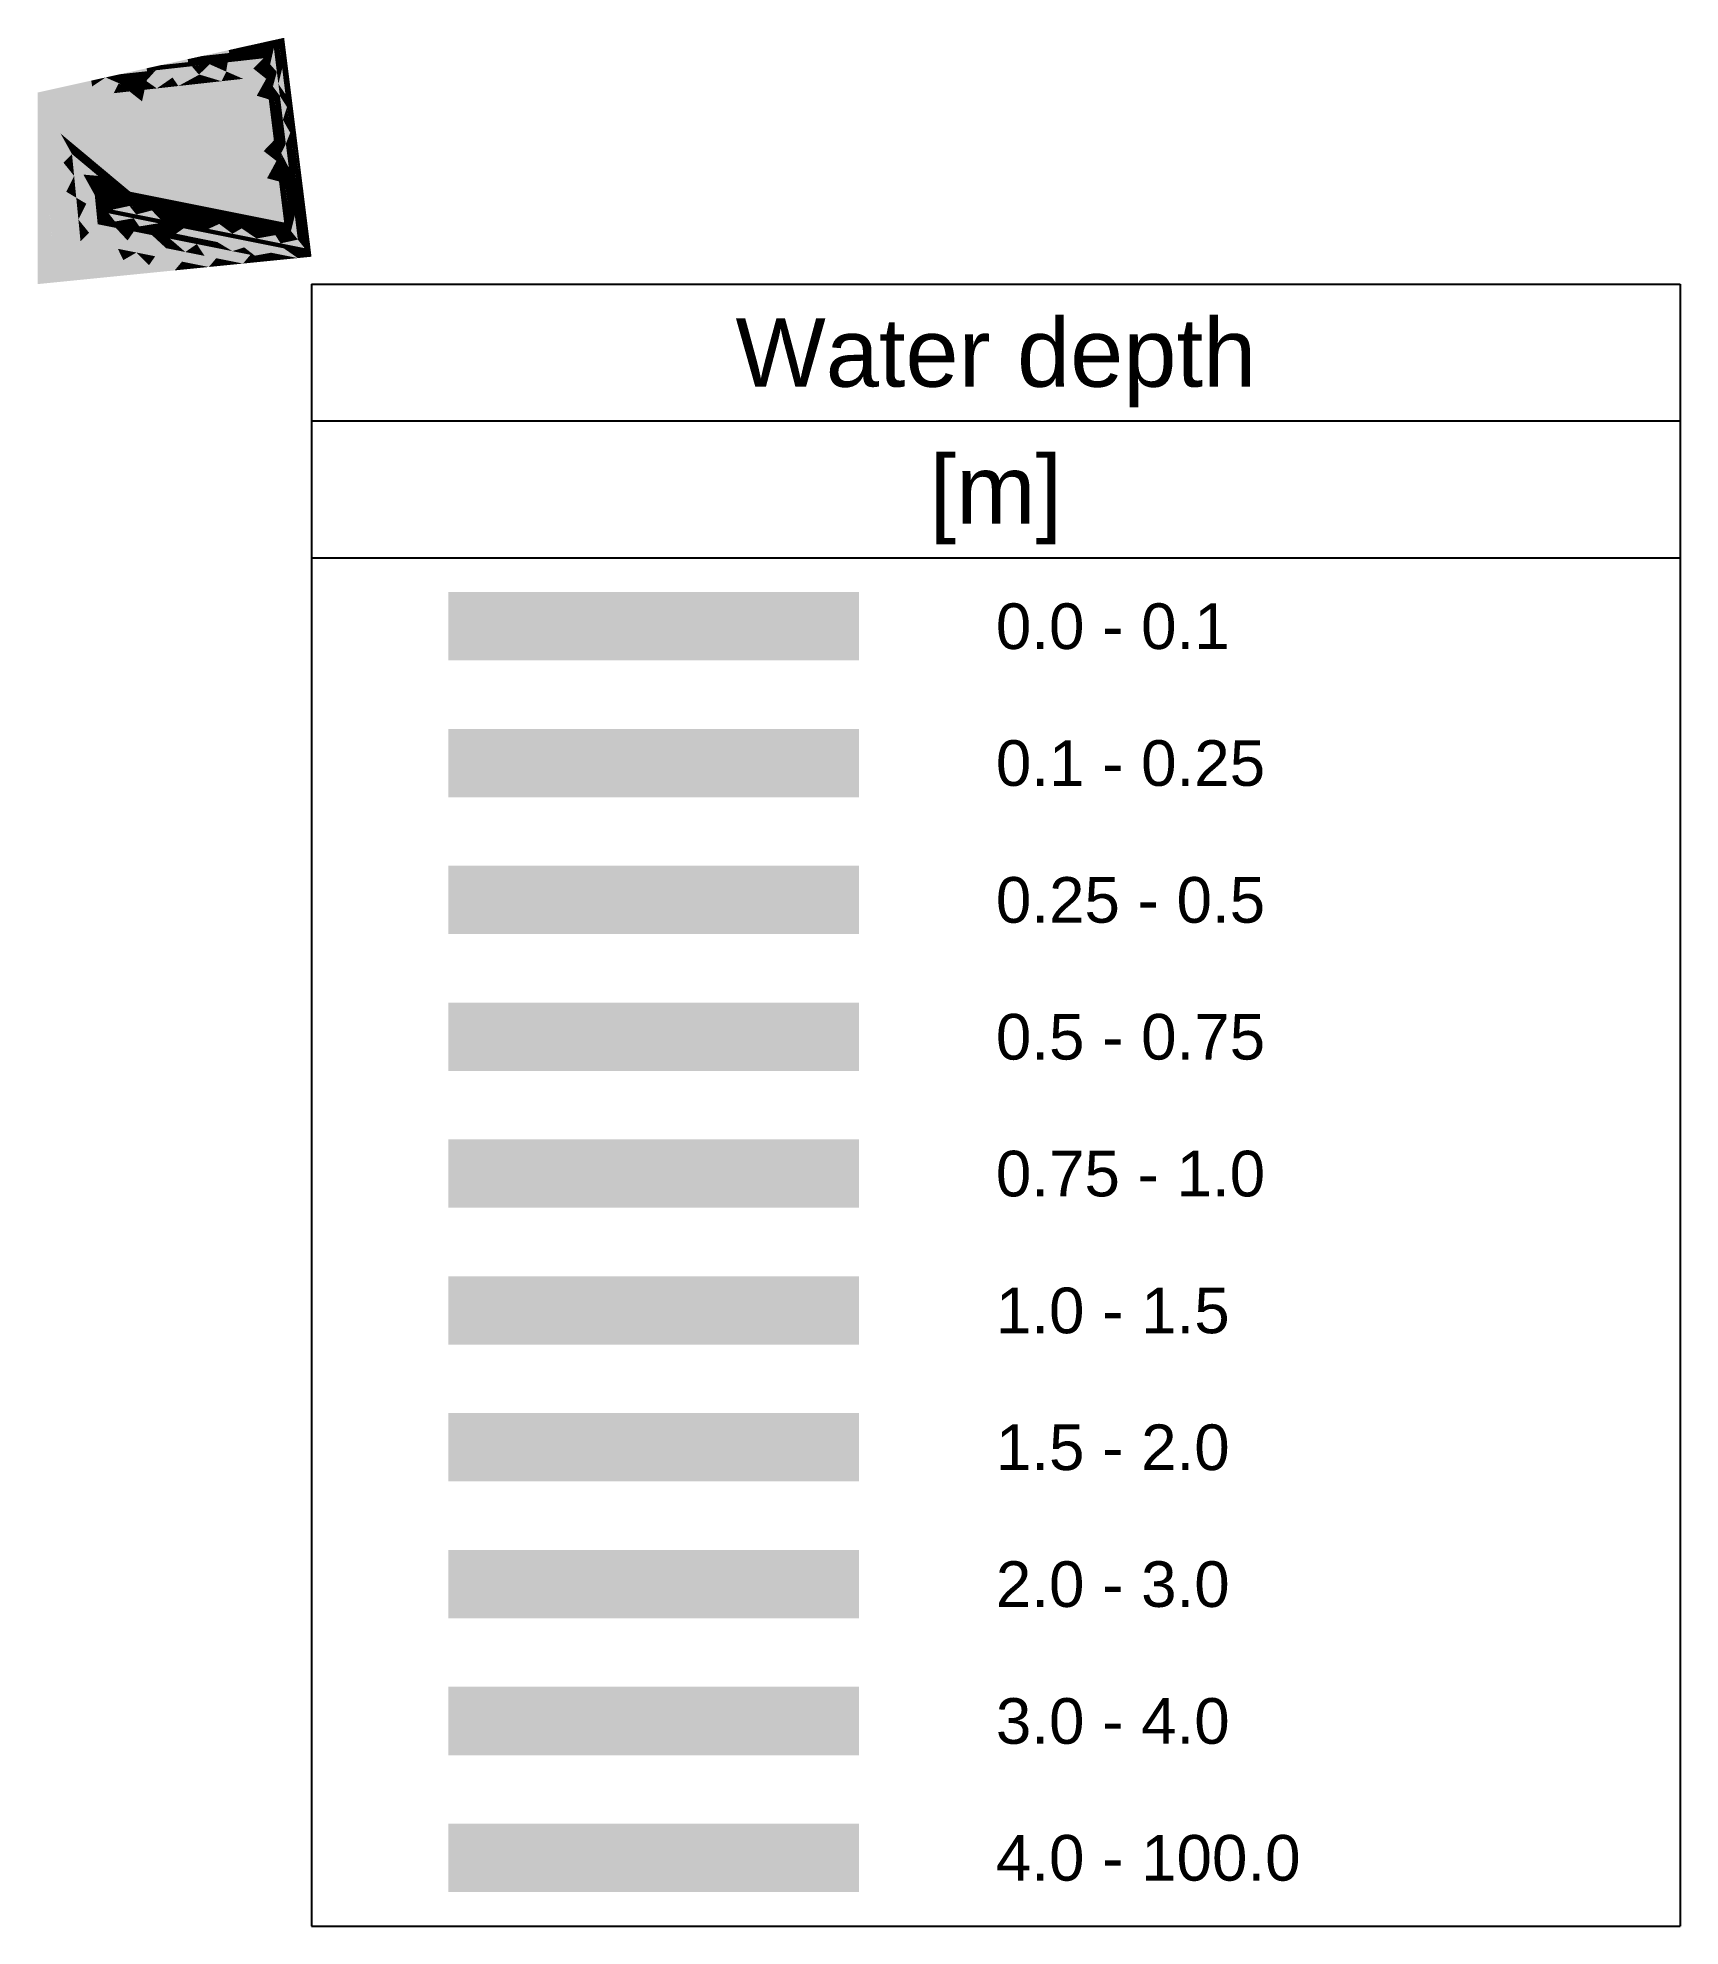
# Model space of a CAD drawing. Header units: millimetres. Extents: x 0 to 60, y -60 to 9.
import ezdxf
from ezdxf.enums import TextEntityAlignment as Align

# ---------------------------------------------------------------- set-up
doc = ezdxf.new("R2010")
doc.units = ezdxf.units.MM
doc.styles.get("Standard").update_dxf_attribs({"font": 'arial.ttf'})

# ---------------------------------------------------------------- blocks, each defined once
blk = doc.blocks.new('LEGEND')
for p, q in [((0, 0), (50, 0)), ((0, 0), (0, -5)), ((50, 0), (50, -5)), ((0, -5), (50, -5)), ((0, -5), (50, -5)), ((0, -5), (0, -10)), ((50, -5), (50, -10)), ((0, -10), (50, -10)), ((0, -10), (0, -60)), ((50, -10), (50, -60)), ((0, -60), (50, -60))]:
    blk.add_line(p, q)
at = {"true_color": 0xbee8ff}
blk.add_solid([(5, -11.25), (20, -11.25), (5, -13.75), (20, -13.75)], dxfattribs=at)
at = {"true_color": 0x74b3ff}
blk.add_solid([(5, -16.25), (20, -16.25), (5, -18.75), (20, -18.75)], dxfattribs=at)
at = {"true_color": 0x378dff}
blk.add_solid([(5, -21.25), (20, -21.25), (5, -23.75), (20, -23.75)], dxfattribs=at)
at = {"true_color": 0x126bee}
blk.add_solid([(5, -26.25), (20, -26.25), (5, -28.75), (20, -28.75)], dxfattribs=at)
at = {"true_color": 0x004da8}
blk.add_solid([(5, -31.25), (20, -31.25), (5, -33.75), (20, -33.75)], dxfattribs=at)
at = {"true_color": 0xe8beff}
blk.add_solid([(5, -36.25), (20, -36.25), (5, -38.75), (20, -38.75)], dxfattribs=at)
at = {"true_color": 0xca7bf5}
blk.add_solid([(5, -41.25), (20, -41.25), (5, -43.75), (20, -43.75)], dxfattribs=at)
at = {"true_color": 0xa15b89}
blk.add_solid([(5, -46.25), (20, -46.25), (5, -48.75), (20, -48.75)], dxfattribs=at)
at = {"true_color": 0x822764}
blk.add_solid([(5, -51.25), (20, -51.25), (5, -53.75), (20, -53.75)], dxfattribs=at)
at = {"true_color": 0xe60000}
blk.add_solid([(5, -56.25), (20, -56.25), (5, -58.75), (20, -58.75)], dxfattribs=at)
for s, p in [('Water depth', (25, -2.5)), ('[m]', (25, -7.5))]:
    blk.add_text(s, height=2.5).set_placement(p, align=Align.MIDDLE_CENTER)
for s, height, p in [('0.0 - 0.1', 1.6667, (25, -12.5)), ('0.1 - 0.25', 1.6667, (25, -17.5)), ('0.25 - 0.5', 1.6667, (25, -22.5)), ('0.5 - 0.75', 1.6667, (25, -27.5)), ('0.75 - 1.0', 1.6667, (25, -32.5)), ('1.0 - 1.5', 1.6667, (25, -37.5)), ('1.5 - 2.0', 1.6667, (25, -42.5)), ('2.0 - 3.0', 1.6667, (25, -47.5)), ('3.0 - 4.0', 1.6667, (25, -52.5)), ('4.0 - 100.0', 1.66667, (25, -57.5))]:
    blk.add_text(s, height=height).set_placement(p, align=Align.MIDDLE_LEFT)

msp = doc.modelspace()

# ---------------------------------------------------------------- linework, layer by layer
at = {"layer": 'HQ100', "true_color": 0xbee8ff}
for points in [[(8.925, 8.925), (9, 9), (8.822, 8.96)], [(8.925, 8.925), (9.031, 8.75), (9, 9)], [(8.644, 8.921), (8.4, 8.867), (8.648, 8.894)], [(8.648, 8.894), (8.733, 8.941), (8.644, 8.921)], [(8.648, 8.894), (8.787, 8.91), (8.733, 8.941)], [(8.787, 8.91), (8.822, 8.96), (8.733, 8.941)], [(8.822, 8.96), (8.787, 8.91), (8.925, 8.925)], [(9.031, 8.75), (8.925, 8.925), (8.955, 8.681)], [(8.955, 8.681), (9.062, 8.5), (9.031, 8.75)], [(9.062, 8.5), (8.955, 8.681), (8.986, 8.438)], [(8.986, 8.438), (9.094, 8.25), (9.062, 8.5)], [(9.094, 8.25), (8.986, 8.438), (9.016, 8.194)], [(9.016, 8.194), (9.125, 8), (9.094, 8.25)], [(9.125, 8), (9.016, 8.194), (9.047, 7.95)], [(9.047, 7.95), (9.156, 7.75), (9.125, 8)], [(9.156, 7.75), (9.047, 7.95), (9.077, 7.706)], [(9.077, 7.706), (9.188, 7.5), (9.156, 7.75)], [(9.188, 7.5), (9.077, 7.706), (9.108, 7.463)], [(9.108, 7.463), (9.219, 7.25), (9.188, 7.5)], [(9.219, 7.25), (9.108, 7.463), (9.138, 7.219)], [(9.154, 7.097), (9.219, 7.25), (9.138, 7.219)], [(9.219, 7.25), (9.154, 7.097), (9.25, 7)], [(9.25, 7), (9.154, 7.097), (9.169, 6.975)], [(9.169, 6.975), (9.266, 6.875), (9.25, 7)], [(9.199, 6.731), (9.266, 6.875), (9.169, 6.975)], [(9.266, 6.875), (9.199, 6.731), (9.281, 6.75)], [(9.199, 6.731), (9.297, 6.625), (9.281, 6.75)], [(9.297, 6.625), (9.199, 6.731), (9.214, 6.609)], [(9.214, 6.609), (9.312, 6.5), (9.297, 6.625)], [(9.312, 6.5), (9.214, 6.609), (9.23, 6.487)], [(9.328, 6.375), (9.312, 6.5), (9.23, 6.487)], [(9.23, 6.487), (9.26, 6.244), (9.328, 6.375)], [(9.26, 6.244), (9.344, 6.25), (9.328, 6.375)], [(9.344, 6.25), (9.26, 6.244), (9.275, 6.122)], [(9.275, 6.122), (9.359, 6.125), (9.344, 6.25)], [(9.291, 6), (9.359, 6.125), (9.275, 6.122)], [(9.359, 6.125), (9.291, 6), (9.375, 6)], [(9.321, 5.756), (9.391, 5.875), (9.291, 6)], [(9.291, 6), (9.391, 5.875), (9.375, 6)], [(9.321, 5.756), (9.406, 5.75), (9.391, 5.875)], [(9.321, 5.756), (9.352, 5.513), (9.406, 5.75)], [(9.352, 5.513), (9.438, 5.5), (9.406, 5.75)], [(9.438, 5.5), (9.352, 5.513), (9.382, 5.269)], [(9.469, 5.25), (9.438, 5.5), (9.382, 5.269)], [(9.412, 5.025), (9.469, 5.25), (9.382, 5.269)], [(9.469, 5.25), (9.412, 5.025), (9.5, 5)], [(9.5, 5), (9.412, 5.025), (9.443, 4.781)], [(9.5, 5), (9.443, 4.781), (9.531, 4.75)], [(9.473, 4.537), (9.531, 4.75), (9.443, 4.781)], [(9.473, 4.537), (9.562, 4.5), (9.531, 4.75)], [(9.562, 4.5), (9.473, 4.537), (9.504, 4.294)], [(9.594, 4.25), (9.562, 4.5), (9.504, 4.294)], [(9.534, 4.05), (9.594, 4.25), (9.504, 4.294)], [(9.594, 4.25), (9.534, 4.05), (9.625, 4)], [(9.625, 4), (9.534, 4.05), (9.565, 3.806)], [(9.625, 4), (9.565, 3.806), (9.656, 3.75)], [(9.595, 3.562), (9.656, 3.75), (9.565, 3.806)], [(9.595, 3.562), (9.688, 3.5), (9.656, 3.75)], [(9.688, 3.5), (9.595, 3.562), (9.626, 3.319)], [(9.626, 3.319), (9.719, 3.25), (9.688, 3.5)], [(2.375, 2.375), (2.587, 2.587), (2.333, 2.8)], [(9.656, 3.075), (9.719, 3.25), (9.626, 3.319)], [(9.719, 3.25), (9.656, 3.075), (9.75, 3)], [(9.75, 3), (9.656, 3.075), (9.687, 2.831)], [(9.781, 2.75), (9.75, 3), (9.687, 2.831)], [(9.717, 2.587), (9.781, 2.75), (9.687, 2.831)], [(2.587, 2.587), (2.375, 2.375), (2.82, 2.286)], [(2.587, 2.587), (2.82, 2.286), (3.502, 2.405)], [(2.82, 2.286), (3.266, 2.197), (3.502, 2.405)], [(3.502, 2.405), (3.266, 2.197), (3.711, 2.108)], [(4.416, 2.222), (3.502, 2.405), (3.711, 2.108)], [(4.416, 2.222), (3.711, 2.108), (4.156, 2.019)], [(4.416, 2.222), (4.156, 2.019), (4.602, 1.93)], [(4.416, 2.222), (4.602, 1.93), (4.873, 2.13)], [(5.047, 1.841), (4.873, 2.13), (4.602, 1.93)], [(5.047, 1.841), (5.33, 2.039), (4.873, 2.13)], [(9.717, 2.587), (9.812, 2.5), (9.781, 2.75)], [(9.812, 2.5), (9.717, 2.587), (9.748, 2.344)], [(9.844, 2.25), (9.812, 2.5), (9.748, 2.344)], [(9.778, 2.1), (9.844, 2.25), (9.748, 2.344)], [(9.844, 2.25), (9.778, 2.1), (9.875, 2)], [(9.875, 2), (9.778, 2.1), (9.809, 1.856)], [(5.938, 1.663), (5.33, 2.039), (5.047, 1.841)], [(5.33, 2.039), (5.938, 1.663), (6.244, 1.856)], [(6.828, 1.484), (6.244, 1.856), (5.938, 1.663)], [(6.244, 1.856), (6.828, 1.484), (7.158, 1.673)], [(6.828, 1.484), (7.719, 1.306), (7.158, 1.673)], [(7.719, 1.306), (8.072, 1.491), (7.158, 1.673)], [(8.072, 1.491), (7.719, 1.306), (8.609, 1.128)], [(8.072, 1.491), (8.609, 1.128), (8.986, 1.308)], [(9.809, 1.856), (9.906, 1.75), (9.875, 2)], [(9.839, 1.613), (9.906, 1.75), (9.809, 1.856)], [(9.839, 1.613), (9.938, 1.5), (9.906, 1.75)], [(9.938, 1.5), (9.839, 1.613), (9.87, 1.369)], [(9.969, 1.25), (9.938, 1.5), (9.87, 1.369)], [(8.986, 1.308), (8.609, 1.128), (9.5, 0.95)], [(9.5, 0.95), (9.443, 1.216), (8.986, 1.308)], [(9.443, 1.216), (9.75, 0.975), (9.9, 1.125)], [(9.75, 0.975), (9.443, 1.216), (9.5, 0.95)], [(9.75, 0.975), (10, 1), (9.9, 1.125)], [(9.969, 1.25), (9.87, 1.369), (9.9, 1.125)], [(9.9, 1.125), (10, 1), (9.969, 1.25)]]:
    msp.add_solid(points, dxfattribs=at)
at = {"layer": 'HQ100', "true_color": 0x126bee}
for points in [[(5.991, 8.166), (6, 8.333), (5.738, 8.275)], [(6, 8.333), (5.991, 8.166), (6.239, 8.193)], [(6.328, 8.37), (6, 8.333), (6.239, 8.193)], [(6.488, 8.221), (6.328, 8.37), (6.239, 8.193)], [(6.488, 8.221), (6.656, 8.406), (6.328, 8.37)], [(6.656, 8.406), (6.488, 8.221), (6.975, 8.275)], [(6.975, 8.275), (7.312, 8.479), (6.656, 8.406)], [(7.312, 8.479), (6.975, 8.275), (7.463, 8.329)], [(7.641, 8.516), (7.312, 8.479), (7.463, 8.329)], [(7.95, 8.383), (7.641, 8.516), (7.463, 8.329)], [(7.641, 8.516), (7.95, 8.383), (7.969, 8.552)], [(7.969, 8.552), (7.95, 8.383), (8.438, 8.438)], [(8.438, 8.438), (8.625, 8.625), (7.969, 8.552)], [(8.488, 8.031), (8.625, 8.625), (8.438, 8.438)], [(8.625, 8.625), (8.488, 8.031), (8.734, 7.75)], [(5.476, 8.217), (4.5, 8), (5.494, 8.11)], [(5.494, 8.11), (5.738, 8.275), (5.476, 8.217)], [(5.738, 8.275), (5.494, 8.11), (5.991, 8.166)], [(8.734, 7.75), (8.488, 8.031), (8.539, 7.625)], [(8.59, 7.219), (8.734, 7.75), (8.539, 7.625)], [(8.734, 7.75), (8.59, 7.219), (8.844, 6.875)], [(8.844, 6.875), (8.59, 7.219), (8.641, 6.812)], [(8.641, 6.812), (8.898, 6.438), (8.844, 6.875)], [(8.742, 6), (8.898, 6.438), (8.641, 6.812)], [(8.898, 6.438), (8.742, 6), (8.953, 6)], [(8.742, 6), (8.844, 5.188), (9.008, 5.562)], [(9.008, 5.562), (8.953, 6), (8.742, 6)], [(8.844, 5.188), (9.062, 5.125), (9.008, 5.562)], [(9.062, 5.125), (8.844, 5.188), (8.895, 4.781)], [(9.172, 4.25), (9.062, 5.125), (8.895, 4.781)], [(1.25, 4.75), (1.667, 4), (2.203, 3.953)], [(1.667, 4), (1.25, 4.75), (1.406, 3.156)], [(8.895, 4.781), (8.945, 4.375), (9.172, 4.25)], [(9.172, 4.25), (8.945, 4.375), (8.996, 3.969)], [(9.227, 3.812), (9.172, 4.25), (8.996, 3.969)], [(1.771, 2.938), (1.667, 4), (1.406, 3.156)], [(2.203, 3.953), (1.667, 4), (2.302, 3.469)], [(2.68, 3.555), (2.203, 3.953), (2.302, 3.469)], [(2.938, 2.938), (2.68, 3.555), (2.302, 3.469)], [(2.68, 3.555), (2.938, 2.938), (3.156, 3.156)], [(9.047, 3.562), (9.227, 3.812), (8.996, 3.969)], [(9.227, 3.812), (9.047, 3.562), (9.281, 3.375)], [(9.281, 3.375), (9.047, 3.562), (9.098, 3.156)], [(1.484, 2.359), (1.771, 2.938), (1.406, 3.156)], [(1.771, 2.938), (1.484, 2.359), (1.875, 1.875)], [(3.156, 3.156), (2.938, 2.938), (3.758, 2.773)], [(3.156, 3.156), (3.758, 2.773), (3.918, 3.004)], [(4.299, 2.928), (3.918, 3.004), (3.758, 2.773)], [(4.578, 2.609), (4.299, 2.928), (3.758, 2.773)], [(4.578, 2.609), (4.68, 2.852), (4.299, 2.928)], [(4.68, 2.852), (4.578, 2.609), (4.988, 2.527)], [(4.988, 2.527), (5.441, 2.699), (4.68, 2.852)], [(9.098, 3.156), (9.336, 2.938), (9.281, 3.375)], [(9.098, 3.156), (9.148, 2.75), (9.336, 2.938)], [(9.148, 2.75), (9.391, 2.5), (9.336, 2.938)], [(1.484, 2.359), (1.562, 1.562), (1.875, 1.875)], [(5.441, 2.699), (4.988, 2.527), (5.398, 2.445)], [(5.809, 2.363), (5.441, 2.699), (5.398, 2.445)], [(5.441, 2.699), (5.809, 2.363), (6.203, 2.547)], [(6.203, 2.547), (5.809, 2.363), (6.219, 2.281)], [(6.219, 2.281), (6.584, 2.471), (6.203, 2.547)], [(7.039, 2.117), (6.584, 2.471), (6.219, 2.281)], [(6.584, 2.471), (7.039, 2.117), (6.965, 2.395)], [(7.039, 2.117), (7.727, 2.242), (6.965, 2.395)], [(7.727, 2.242), (7.039, 2.117), (7.859, 1.953)], [(8.488, 2.09), (7.727, 2.242), (7.859, 1.953)], [(8.488, 2.09), (7.859, 1.953), (8.68, 1.789)], [(8.68, 1.789), (9.25, 1.938), (8.488, 2.09)], [(9.25, 1.938), (9.391, 2.5), (9.148, 2.75)], [(9.25, 1.938), (9.5, 1.625), (9.391, 2.5)], [(2.734, 1.328), (1.875, 1.875), (1.562, 1.562)], [(1.875, 1.875), (2.734, 1.328), (3.707, 1.509)], [(3.707, 1.509), (2.734, 1.328), (3.906, 1.094)], [(3.906, 1.094), (4.623, 1.325), (3.707, 1.509)], [(9.25, 1.938), (8.68, 1.789), (9.5, 1.625)], [(4.623, 1.325), (3.906, 1.094), (5.078, 0.859)], [(5.078, 0.859), (5.539, 1.142), (4.623, 1.325)], [(5.078, 0.859), (6.25, 0.625), (5.539, 1.142)], [(6.25, 0.625), (6.519, 0.946), (5.539, 1.142)], [(6.519, 0.946), (6.25, 0.625), (7.002, 0.7)], [(7.002, 0.7), (7.01, 0.848), (6.519, 0.946)], [(7.002, 0.7), (7.5, 0.75), (7.01, 0.848)]]:
    msp.add_solid(points, dxfattribs=at)
at = {"layer": 'HQ100', "true_color": 0x378dff}
for points in [[(6.976, 8.55), (6, 8.333), (6.994, 8.444)], [(6.976, 8.55), (7.402, 8.489), (7.5, 8.667)], [(7.402, 8.489), (6.976, 8.55), (6.994, 8.444)], [(7.5, 8.667), (7.402, 8.489), (7.809, 8.534)], [(7.809, 8.534), (8.156, 8.74), (7.5, 8.667)], [(8.625, 8.625), (8.156, 8.74), (7.809, 8.534)], [(8.625, 8.625), (8.812, 8.812), (8.156, 8.74)], [(8.625, 8.625), (8.871, 8.344), (8.812, 8.812)], [(8.871, 8.344), (8.625, 8.625), (8.68, 8.188)], [(8.68, 8.188), (8.93, 7.875), (8.871, 8.344)], [(8.93, 7.875), (8.68, 8.188), (8.734, 7.75)], [(8.789, 7.312), (8.93, 7.875), (8.734, 7.75)], [(8.93, 7.875), (8.789, 7.312), (9.047, 6.938)], [(9.047, 6.938), (8.789, 7.312), (8.844, 6.875)], [(8.844, 6.875), (9.105, 6.469), (9.047, 6.938)], [(8.953, 6), (9.105, 6.469), (8.844, 6.875)], [(9.105, 6.469), (8.953, 6), (9.164, 6)], [(8.953, 6), (9.062, 5.125), (9.223, 5.531)], [(9.223, 5.531), (9.164, 6), (8.953, 6)], [(9.062, 5.125), (9.281, 5.062), (9.223, 5.531)], [(9.281, 5.062), (9.062, 5.125), (9.117, 4.688)], [(9.34, 4.594), (9.281, 5.062), (9.117, 4.688)], [(9.172, 4.25), (9.34, 4.594), (9.117, 4.688)], [(9.172, 4.25), (9.398, 4.125), (9.34, 4.594)], [(9.398, 4.125), (9.172, 4.25), (9.227, 3.812)], [(1.667, 4), (2.083, 3.25), (2.302, 3.469)], [(2.083, 3.25), (1.667, 4), (1.771, 2.938)], [(2.719, 2.719), (2.302, 3.469), (2.083, 3.25)], [(2.719, 2.719), (2.938, 2.938), (2.302, 3.469)], [(9.457, 3.656), (9.398, 4.125), (9.227, 3.812)], [(9.281, 3.375), (9.457, 3.656), (9.227, 3.812)], [(9.457, 3.656), (9.281, 3.375), (9.516, 3.188)], [(2.188, 2.188), (2.083, 3.25), (1.771, 2.938)], [(1.771, 2.938), (1.875, 1.875), (2.188, 2.188)], [(2.719, 2.719), (3.348, 2.855), (2.938, 2.938)], [(2.719, 2.719), (3.598, 2.543), (3.348, 2.855)], [(3.598, 2.543), (3.758, 2.773), (3.348, 2.855)], [(4.168, 2.691), (3.758, 2.773), (3.598, 2.543)], [(9.516, 3.188), (9.281, 3.375), (9.336, 2.938)], [(9.336, 2.938), (9.574, 2.719), (9.516, 3.188)], [(9.336, 2.938), (9.391, 2.5), (9.574, 2.719)], [(1.875, 1.875), (2.848, 2.055), (2.188, 2.188)], [(4.477, 2.367), (4.168, 2.691), (3.598, 2.543)], [(4.477, 2.367), (4.578, 2.609), (4.168, 2.691)], [(4.578, 2.609), (4.477, 2.367), (4.916, 2.279)], [(4.916, 2.279), (5.398, 2.445), (4.578, 2.609)], [(5.398, 2.445), (4.916, 2.279), (5.355, 2.191)], [(5.795, 2.104), (5.398, 2.445), (5.355, 2.191)], [(5.398, 2.445), (5.795, 2.104), (6.219, 2.281)], [(5.795, 2.104), (6.234, 2.016), (6.219, 2.281)], [(6.234, 2.016), (6.629, 2.199), (6.219, 2.281)], [(7.113, 1.84), (6.629, 2.199), (6.234, 2.016)], [(6.629, 2.199), (7.113, 1.84), (7.039, 2.117)], [(7.113, 1.84), (7.449, 2.035), (7.039, 2.117)], [(9.391, 2.5), (9.633, 2.25), (9.574, 2.719)], [(9.633, 2.25), (9.391, 2.5), (9.445, 2.062)], [(9.691, 1.781), (9.633, 2.25), (9.445, 2.062)], [(2.848, 2.055), (1.875, 1.875), (3.281, 1.594)], [(3.281, 1.594), (3.508, 1.923), (2.848, 2.055)], [(4.168, 1.791), (3.508, 1.923), (3.281, 1.594)], [(3.281, 1.594), (4.688, 1.312), (4.168, 1.791)], [(4.688, 1.312), (4.828, 1.659), (4.168, 1.791)], [(5.391, 1.172), (4.828, 1.659), (4.688, 1.312)], [(4.828, 1.659), (5.391, 1.172), (5.808, 1.463)], [(5.391, 1.172), (6.094, 1.031), (5.808, 1.463)], [(6.094, 1.031), (6.789, 1.267), (5.808, 1.463)], [(7.992, 1.664), (7.449, 2.035), (7.113, 1.84)], [(7.449, 2.035), (7.992, 1.664), (7.859, 1.953)], [(8.68, 1.789), (7.859, 1.953), (7.992, 1.664)], [(8.68, 1.789), (7.992, 1.664), (8.871, 1.488)], [(8.871, 1.488), (9.5, 1.625), (8.68, 1.789)], [(9.5, 1.625), (8.871, 1.488), (9.75, 1.312)], [(9.691, 1.781), (9.445, 2.062), (9.5, 1.625)], [(9.5, 1.625), (9.75, 1.312), (9.691, 1.781)], [(7.5, 0.75), (6.789, 1.267), (6.094, 1.031)], [(7.5, 0.75), (7.769, 1.071), (6.789, 1.267)], [(7.769, 1.071), (7.5, 0.75), (8.252, 0.825)], [(8.252, 0.825), (8.26, 0.973), (7.769, 1.071)], [(8.252, 0.825), (8.75, 0.875), (8.26, 0.973)]]:
    msp.add_solid(points, dxfattribs=at)
at = {"layer": 'HQ100', "true_color": 0x004da8}
for points in [[(7.027, 8.114), (7.207, 8.301), (6.961, 8.273)], [(7.207, 8.301), (7.027, 8.114), (7.434, 8.159)], [(7.434, 8.159), (7.453, 8.328), (7.207, 8.301)], [(7.453, 8.328), (7.434, 8.159), (7.842, 8.205)], [(7.945, 8.383), (7.453, 8.328), (7.842, 8.205)], [(8.25, 8.25), (7.945, 8.383), (7.842, 8.205)], [(8.25, 8.25), (8.438, 8.438), (7.945, 8.383)], [(8.297, 7.875), (8.438, 8.438), (8.25, 8.25)], [(8.438, 8.438), (8.297, 7.875), (8.539, 7.625)], [(3.976, 7.884), (3, 7.667), (3.994, 7.777)], [(3.994, 7.777), (4.238, 7.942), (3.976, 7.884)], [(4.238, 7.942), (3.994, 7.777), (4.491, 7.832)], [(4.491, 7.832), (4.5, 8), (4.238, 7.942)], [(4.5, 8), (4.491, 7.832), (4.739, 7.86)], [(4.992, 8.055), (4.5, 8), (4.739, 7.86)], [(4.739, 7.86), (4.988, 7.888), (4.992, 8.055)], [(5.396, 7.933), (4.992, 8.055), (4.988, 7.888)], [(4.992, 8.055), (5.396, 7.933), (5.484, 8.109)], [(5.484, 8.109), (5.396, 7.933), (5.803, 7.978)], [(5.803, 7.978), (5.977, 8.164), (5.484, 8.109)], [(6.211, 8.023), (5.977, 8.164), (5.803, 7.978)], [(5.977, 8.164), (6.211, 8.023), (6.469, 8.219)], [(6.469, 8.219), (6.211, 8.023), (6.619, 8.069)], [(6.469, 8.219), (6.619, 8.069), (6.961, 8.273)], [(6.961, 8.273), (6.619, 8.069), (7.027, 8.114)], [(8.539, 7.625), (8.297, 7.875), (8.344, 7.5)], [(8.391, 7.125), (8.539, 7.625), (8.344, 7.5)], [(8.539, 7.625), (8.391, 7.125), (8.641, 6.812)], [(8.641, 6.812), (8.391, 7.125), (8.438, 6.75)], [(8.438, 6.75), (8.691, 6.406), (8.641, 6.812)], [(8.531, 6), (8.691, 6.406), (8.438, 6.75)], [(8.691, 6.406), (8.531, 6), (8.742, 6)], [(8.531, 6), (8.625, 5.25), (8.793, 5.594)], [(8.793, 5.594), (8.742, 6), (8.531, 6)], [(8.625, 5.25), (8.844, 5.188), (8.793, 5.594)], [(1.25, 4.75), (1.469, 4.969), (0.833, 5.5)], [(1.25, 4.75), (0.833, 5.5), (0.938, 4.438)], [(1.727, 4.352), (1.469, 4.969), (1.25, 4.75)], [(1.469, 4.969), (1.727, 4.352), (2.104, 4.438)], [(8.844, 5.188), (8.625, 5.25), (8.672, 4.875)], [(8.945, 4.375), (8.844, 5.188), (8.672, 4.875)], [(8.672, 4.875), (8.719, 4.5), (8.945, 4.375)], [(1.25, 4.75), (0.938, 4.438), (1.328, 3.953)], [(1.042, 3.375), (1.328, 3.953), (0.938, 4.438)], [(2.104, 4.438), (1.727, 4.352), (2.203, 3.953)], [(2.203, 3.953), (2.74, 3.906), (2.104, 4.438)], [(8.945, 4.375), (8.719, 4.5), (8.766, 4.125)], [(8.996, 3.969), (8.945, 4.375), (8.766, 4.125)], [(1.042, 3.375), (1.406, 3.156), (1.328, 3.953)], [(2.203, 3.953), (2.68, 3.555), (2.74, 3.906)], [(2.68, 3.555), (3.375, 3.375), (2.74, 3.906)], [(3.375, 3.375), (2.68, 3.555), (3.156, 3.156)], [(8.812, 3.75), (8.996, 3.969), (8.766, 4.125)], [(8.996, 3.969), (8.812, 3.75), (9.047, 3.562)], [(9.047, 3.562), (8.812, 3.75), (8.906, 3)], [(9.148, 2.75), (9.047, 3.562), (8.906, 3)], [(1.146, 2.312), (1.406, 3.156), (1.042, 3.375)], [(1.406, 3.156), (1.146, 2.312), (1.562, 1.562)], [(3.375, 3.375), (3.156, 3.156), (3.918, 3.004)], [(3.375, 3.375), (3.918, 3.004), (4.078, 3.234)], [(3.918, 3.004), (4.68, 2.852), (4.078, 3.234)], [(4.68, 2.852), (4.781, 3.094), (4.078, 3.234)], [(4.781, 3.094), (4.68, 2.852), (5.061, 2.775)], [(5.061, 2.775), (5.484, 2.953), (4.781, 3.094)], [(5.484, 2.953), (5.061, 2.775), (5.441, 2.699)], [(5.822, 2.623), (5.484, 2.953), (5.441, 2.699)], [(5.484, 2.953), (5.822, 2.623), (6.188, 2.812)], [(5.822, 2.623), (6.203, 2.547), (6.188, 2.812)], [(6.203, 2.547), (6.891, 2.672), (6.188, 2.812)], [(9, 2.25), (9.148, 2.75), (8.906, 3)], [(1.146, 2.312), (1.25, 1.25), (1.562, 1.562)], [(6.891, 2.672), (6.203, 2.547), (6.965, 2.395)], [(6.965, 2.395), (7.594, 2.531), (6.891, 2.672)], [(7.594, 2.531), (6.965, 2.395), (7.727, 2.242)], [(8.297, 2.391), (7.594, 2.531), (7.727, 2.242)], [(8.297, 2.391), (7.727, 2.242), (8.488, 2.09)], [(8.488, 2.09), (9, 2.25), (8.297, 2.391)], [(9, 2.25), (8.488, 2.09), (9.25, 1.938)], [(9.25, 1.938), (9.148, 2.75), (9, 2.25)], [(2.188, 1.062), (1.562, 1.562), (1.25, 1.25)], [(1.562, 1.562), (2.188, 1.062), (2.926, 1.29)], [(2.926, 1.29), (2.188, 1.062), (3.125, 0.875)], [(3.125, 0.875), (3.607, 1.154), (2.926, 1.29)], [(4.062, 0.688), (3.607, 1.154), (3.125, 0.875)], [(3.607, 1.154), (4.062, 0.688), (4.289, 1.017)], [(4.062, 0.688), (5, 0.5), (4.289, 1.017)], [(5, 0.5), (5.269, 0.821), (4.289, 1.017)], [(5.269, 0.821), (5, 0.5), (5.752, 0.575)], [(5.752, 0.575), (5.76, 0.723), (5.269, 0.821)], [(5.752, 0.575), (6.25, 0.625), (5.76, 0.723)]]:
    msp.add_solid(points, dxfattribs=at)
at = {"layer": 'HQ100', "true_color": 0x74b3ff}
for points in [[(7.988, 8.775), (7.5, 8.667), (7.997, 8.722)], [(8.201, 8.745), (8.194, 8.821), (7.988, 8.775)], [(7.988, 8.775), (7.997, 8.722), (8.201, 8.745)], [(8.194, 8.821), (8.405, 8.767), (8.4, 8.867)], [(8.405, 8.767), (8.194, 8.821), (8.201, 8.745)], [(8.4, 8.867), (8.609, 8.79), (8.662, 8.896)], [(8.609, 8.79), (8.4, 8.867), (8.405, 8.767)], [(8.609, 8.79), (8.812, 8.812), (8.662, 8.896)], [(8.812, 8.812), (8.925, 8.925), (8.662, 8.896)], [(8.842, 8.578), (8.925, 8.925), (8.812, 8.812)], [(8.925, 8.925), (8.842, 8.578), (8.986, 8.438)], [(8.986, 8.438), (8.842, 8.578), (8.871, 8.344)], [(8.9, 8.109), (8.986, 8.438), (8.871, 8.344)], [(8.986, 8.438), (8.9, 8.109), (9.047, 7.95)], [(9.047, 7.95), (8.9, 8.109), (8.93, 7.875)], [(8.93, 7.875), (9.077, 7.706), (9.047, 7.95)], [(8.988, 7.406), (9.077, 7.706), (8.93, 7.875)], [(9.077, 7.706), (8.988, 7.406), (9.108, 7.463)], [(9.018, 7.172), (9.108, 7.463), (8.988, 7.406)], [(9.108, 7.463), (9.018, 7.172), (9.169, 6.975)], [(9.169, 6.975), (9.018, 7.172), (9.047, 6.938)], [(9.047, 6.938), (9.199, 6.731), (9.169, 6.975)], [(9.105, 6.469), (9.199, 6.731), (9.047, 6.938)], [(9.199, 6.731), (9.105, 6.469), (9.23, 6.487)], [(9.135, 6.234), (9.23, 6.487), (9.105, 6.469)], [(9.23, 6.487), (9.135, 6.234), (9.26, 6.244)], [(9.26, 6.244), (9.135, 6.234), (9.164, 6)], [(9.164, 6), (9.291, 6), (9.26, 6.244)], [(9.164, 6), (9.223, 5.531), (9.321, 5.756)], [(9.164, 6), (9.321, 5.756), (9.291, 6)], [(9.223, 5.531), (9.352, 5.513), (9.321, 5.756)], [(9.281, 5.062), (9.382, 5.269), (9.223, 5.531)], [(9.382, 5.269), (9.352, 5.513), (9.223, 5.531)], [(9.281, 5.062), (9.412, 5.025), (9.382, 5.269)], [(9.412, 5.025), (9.281, 5.062), (9.311, 4.828)], [(9.412, 5.025), (9.311, 4.828), (9.473, 4.537)], [(9.311, 4.828), (9.34, 4.594), (9.473, 4.537)], [(9.473, 4.537), (9.34, 4.594), (9.369, 4.359)], [(9.534, 4.05), (9.473, 4.537), (9.369, 4.359)], [(9.534, 4.05), (9.369, 4.359), (9.398, 4.125)], [(9.534, 4.05), (9.398, 4.125), (9.428, 3.891)], [(9.534, 4.05), (9.428, 3.891), (9.565, 3.806)], [(9.457, 3.656), (9.565, 3.806), (9.428, 3.891)], [(9.457, 3.656), (9.595, 3.562), (9.565, 3.806)], [(9.595, 3.562), (9.457, 3.656), (9.486, 3.422)], [(9.486, 3.422), (9.626, 3.319), (9.595, 3.562)], [(2.083, 3.25), (2.333, 2.8), (2.719, 2.719)], [(2.333, 2.8), (2.083, 3.25), (2.135, 2.719)], [(2.375, 2.375), (2.333, 2.8), (2.135, 2.719)], [(2.333, 2.8), (2.587, 2.587), (2.719, 2.719)], [(9.626, 3.319), (9.486, 3.422), (9.516, 3.188)], [(9.516, 3.188), (9.656, 3.075), (9.626, 3.319)], [(9.656, 3.075), (9.516, 3.188), (9.574, 2.719)], [(9.574, 2.719), (9.717, 2.587), (9.656, 3.075)], [(2.135, 2.719), (2.188, 2.188), (2.375, 2.375)], [(2.188, 2.188), (2.775, 2.295), (2.375, 2.375)], [(2.775, 2.295), (2.188, 2.188), (3.008, 2.023)], [(3.045, 2.496), (2.719, 2.719), (2.587, 2.587)], [(2.719, 2.719), (3.045, 2.496), (3.158, 2.631)], [(3.008, 2.023), (3.176, 2.215), (2.775, 2.295)], [(3.576, 2.135), (3.176, 2.215), (3.008, 2.023)], [(3.008, 2.023), (3.828, 1.859), (3.576, 2.135)], [(3.045, 2.496), (3.502, 2.405), (3.158, 2.631)], [(3.502, 2.405), (3.598, 2.543), (3.158, 2.631)], [(3.598, 2.543), (3.502, 2.405), (3.959, 2.313)], [(3.828, 1.859), (3.976, 2.055), (3.576, 2.135)], [(3.598, 2.543), (3.959, 2.313), (4.037, 2.455)], [(4.416, 2.222), (4.037, 2.455), (3.959, 2.313)], [(4.416, 2.222), (4.477, 2.367), (4.037, 2.455)], [(4.477, 2.367), (4.416, 2.222), (4.644, 2.176)], [(4.916, 2.279), (4.477, 2.367), (4.644, 2.176)], [(4.644, 2.176), (4.873, 2.13), (4.916, 2.279)], [(4.916, 2.279), (4.873, 2.13), (5.101, 2.085)], [(5.101, 2.085), (5.355, 2.191), (4.916, 2.279)], [(5.355, 2.191), (5.101, 2.085), (5.33, 2.039)], [(5.33, 2.039), (5.575, 2.147), (5.355, 2.191)], [(5.575, 2.147), (5.33, 2.039), (5.558, 1.993)], [(5.558, 1.993), (5.795, 2.104), (5.575, 2.147)], [(5.795, 2.104), (5.558, 1.993), (5.787, 1.948)], [(6.015, 1.902), (5.795, 2.104), (5.787, 1.948)], [(5.795, 2.104), (6.015, 1.902), (6.234, 2.016)], [(9.633, 2.25), (9.717, 2.587), (9.574, 2.719)], [(9.633, 2.25), (9.778, 2.1), (9.717, 2.587)], [(9.778, 2.1), (9.633, 2.25), (9.691, 1.781)], [(9.839, 1.613), (9.778, 2.1), (9.691, 1.781)], [(3.828, 1.859), (4.377, 1.975), (3.976, 2.055)], [(3.828, 1.859), (4.648, 1.695), (4.377, 1.975)], [(4.648, 1.695), (4.777, 1.895), (4.377, 1.975)], [(5.177, 1.815), (4.777, 1.895), (4.648, 1.695)], [(5.469, 1.531), (5.177, 1.815), (4.648, 1.695)], [(5.469, 1.531), (5.578, 1.734), (5.177, 1.815)], [(5.578, 1.734), (5.469, 1.531), (5.879, 1.449)], [(5.879, 1.449), (6.068, 1.636), (5.578, 1.734)], [(6.289, 1.367), (6.068, 1.636), (5.879, 1.449)], [(6.015, 1.902), (6.244, 1.856), (6.234, 2.016)], [(6.068, 1.636), (6.289, 1.367), (6.558, 1.538)], [(6.244, 1.856), (6.674, 1.928), (6.234, 2.016)], [(6.674, 1.928), (6.244, 1.856), (6.701, 1.765)], [(6.289, 1.367), (7.109, 1.203), (6.558, 1.538)], [(7.109, 1.203), (7.539, 1.342), (6.558, 1.538)], [(6.701, 1.765), (7.113, 1.84), (6.674, 1.928)], [(7.113, 1.84), (6.701, 1.765), (7.158, 1.673)], [(7.158, 1.673), (7.553, 1.752), (7.113, 1.84)], [(7.553, 1.752), (7.158, 1.673), (7.615, 1.582)], [(7.615, 1.582), (7.992, 1.664), (7.553, 1.752)], [(7.992, 1.664), (7.615, 1.582), (8.072, 1.491)], [(8.432, 1.576), (7.992, 1.664), (8.072, 1.491)], [(8.432, 1.576), (8.072, 1.491), (8.529, 1.399)], [(8.529, 1.399), (8.871, 1.488), (8.432, 1.576)], [(8.871, 1.488), (8.529, 1.399), (8.986, 1.308)], [(8.986, 1.308), (9.311, 1.4), (8.871, 1.488)], [(9.311, 1.4), (8.986, 1.308), (9.443, 1.216)], [(9.443, 1.216), (9.75, 1.312), (9.311, 1.4)], [(9.75, 1.312), (9.839, 1.613), (9.691, 1.781)], [(9.839, 1.613), (9.75, 1.312), (9.9, 1.125)], [(7.539, 1.342), (7.109, 1.203), (7.93, 1.039)], [(8.519, 1.146), (7.539, 1.342), (7.93, 1.039)], [(8.519, 1.146), (7.93, 1.039), (8.75, 0.875)], [(8.75, 0.875), (9.01, 1.048), (8.519, 1.146)], [(9.01, 1.048), (8.75, 0.875), (9.002, 0.9)], [(9.002, 0.9), (9.5, 0.95), (9.01, 1.048)], [(9.75, 1.312), (9.443, 1.216), (9.9, 1.125)]]:
    msp.add_solid(points, dxfattribs=at)
at = {"layer": 'HQ100', "true_color": 0xe8beff}
for points in [[(2.982, 7.331), (3, 7.667), (2.476, 7.55)], [(3, 7.667), (2.982, 7.331), (3.479, 7.387)], [(3, 7.667), (3.479, 7.387), (3.656, 7.74)], [(3.976, 7.442), (3.656, 7.74), (3.479, 7.387)], [(3.976, 7.442), (4.312, 7.812), (3.656, 7.74)], [(4.312, 7.812), (3.976, 7.442), (4.931, 7.548)], [(4.931, 7.548), (5.625, 7.958), (4.312, 7.812)], [(5.625, 7.958), (4.931, 7.548), (5.887, 7.654)], [(5.634, 5.579), (5.887, 7.654), (4.931, 7.548)], [(5.887, 7.654), (6.281, 8.031), (5.625, 7.958)], [(6.881, 7.765), (5.634, 5.579), (7.999, 6.883)], [(5.887, 7.654), (5.634, 5.579), (6.881, 7.765)], [(6.881, 7.765), (6.281, 8.031), (5.887, 7.654)], [(6.281, 8.031), (6.881, 7.765), (6.938, 8.104)], [(6.938, 8.104), (6.881, 7.765), (7.875, 7.875)], [(7.875, 7.875), (6.881, 7.765), (7.999, 6.883)], [(7.875, 7.875), (8.25, 8.25), (6.938, 8.104)], [(8.344, 7.5), (8.25, 8.25), (7.875, 7.875)], [(7.999, 6.883), (8.344, 7.5), (7.875, 7.875)], [(1.952, 7.434), (0, 7), (1.988, 7.221)], [(0, 7), (1.534, 5.717), (1.988, 7.221)], [(1.534, 5.717), (0, 7), (0.833, 5.5)], [(0.833, 5.5), (0, 7), (0.312, 3.812)], [(3.809, 6.676), (2.982, 7.331), (1.534, 5.717)], [(2.982, 7.331), (1.988, 7.221), (1.534, 5.717)], [(1.988, 7.221), (2.476, 7.55), (1.952, 7.434)], [(2.476, 7.55), (1.988, 7.221), (2.982, 7.331)], [(3.809, 6.676), (3.479, 7.387), (2.982, 7.331)], [(3.809, 6.676), (3.976, 7.442), (3.479, 7.387)], [(3.809, 6.676), (5.634, 5.579), (4.931, 7.548)], [(4.931, 7.548), (3.976, 7.442), (3.809, 6.676)], [(8.344, 7.5), (7.999, 6.883), (8.438, 6.75)], [(2.673, 4.765), (3.809, 6.676), (1.534, 5.717)], [(3.812, 3.812), (3.809, 6.676), (2.673, 4.765)], [(3.812, 3.812), (5.634, 5.579), (3.809, 6.676)], [(7.999, 6.883), (5.634, 5.579), (8.123, 5.89)], [(8.438, 6.75), (7.999, 6.883), (8.123, 5.89)], [(8.123, 5.89), (8.625, 5.25), (8.438, 6.75)], [(0.833, 5.5), (2.104, 4.438), (1.534, 5.717)], [(1.534, 5.717), (2.104, 4.438), (2.673, 4.765)], [(3.812, 3.812), (5.176, 3.54), (5.634, 5.579)], [(6.539, 3.267), (5.634, 5.579), (5.176, 3.54)], [(8.252, 4.86), (8.123, 5.89), (5.634, 5.579)], [(8.252, 4.86), (5.634, 5.579), (6.539, 3.267)], [(8.625, 5.25), (8.123, 5.89), (8.252, 4.86)], [(1.042, 3.375), (0.833, 5.5), (0.312, 3.812)], [(6.539, 3.267), (8.376, 3.867), (8.252, 4.86)], [(8.719, 4.5), (8.625, 5.25), (8.252, 4.86)], [(8.376, 3.867), (8.719, 4.5), (8.252, 4.86)], [(2.673, 4.765), (2.104, 4.438), (3.375, 3.375)], [(3.375, 3.375), (3.812, 3.812), (2.673, 4.765)], [(8.719, 4.5), (8.376, 3.867), (8.812, 3.75)], [(0.469, 2.219), (1.042, 3.375), (0.312, 3.812)], [(4.781, 3.094), (3.812, 3.812), (3.375, 3.375)], [(3.812, 3.812), (4.781, 3.094), (5.176, 3.54)], [(4.781, 3.094), (6.188, 2.812), (5.176, 3.54)], [(6.188, 2.812), (6.539, 3.267), (5.176, 3.54)], [(8.5, 2.875), (8.376, 3.867), (6.539, 3.267)], [(8.5, 2.875), (8.812, 3.75), (8.376, 3.867)], [(8.5, 2.875), (9, 2.25), (8.812, 3.75)], [(1.042, 3.375), (0.469, 2.219), (1.25, 1.25)], [(7.594, 2.531), (6.539, 3.267), (6.188, 2.812)], [(6.539, 3.267), (7.594, 2.531), (8.5, 2.875)], [(9, 2.25), (8.5, 2.875), (7.594, 2.531)], [(0.469, 2.219), (0.625, 0.625), (1.25, 1.25)], [(0.625, 0.625), (2.5, 0.25), (1.25, 1.25)], [(1.25, 1.25), (2.5, 0.25), (3.039, 0.892)], [(3.039, 0.892), (2.5, 0.25), (4.005, 0.4)], [(4.005, 0.4), (4.019, 0.696), (3.039, 0.892)], [(4.005, 0.4), (5, 0.5), (4.019, 0.696)]]:
    msp.add_solid(points, dxfattribs=at)
at = {"layer": 'HQ100', "true_color": 0xca7bf5}
for points in [[(5.138, 7.237), (5.906, 7.656), (4.922, 7.547)], [(5.906, 7.656), (5.138, 7.237), (5.925, 7.325)], [(6.891, 7.766), (5.906, 7.656), (6.713, 7.412)], [(5.906, 7.656), (5.925, 7.325), (6.713, 7.412)], [(7.5, 7.5), (6.891, 7.766), (6.713, 7.412)], [(7.5, 7.5), (7.875, 7.875), (6.891, 7.766)], [(8.031, 6.625), (7.875, 7.875), (7.5, 7.5)], [(0.953, 6.203), (0.984, 7.109), (0, 7)], [(0.39, 3.019), (0, 7), (0, 3)], [(0.984, 7.109), (0.953, 6.203), (1.2, 6.8)], [(1.2, 6.8), (1.969, 7.219), (0.984, 7.109)], [(1.969, 7.219), (1.2, 6.8), (2.775, 6.975)], [(2.775, 6.975), (2.953, 7.328), (1.969, 7.219)], [(3.562, 7.062), (2.953, 7.328), (2.775, 6.975)], [(2.953, 7.328), (3.562, 7.062), (3.938, 7.438)], [(3.938, 7.438), (3.562, 7.062), (4.35, 7.15)], [(3.938, 7.438), (4.35, 7.15), (4.922, 7.547)], [(4.922, 7.547), (4.35, 7.15), (5.138, 7.237)], [(7.75, 5.5), (8.031, 6.625), (7.5, 7.5)], [(1.2, 6.8), (0.953, 6.203), (1.906, 5.406)], [(2.725, 5.525), (1.2, 6.8), (1.906, 5.406)], [(8.031, 6.625), (7.75, 5.5), (8.188, 5.375)], [(2.725, 5.525), (1.906, 5.406), (2.859, 4.609)], [(3.487, 4.888), (2.725, 5.525), (2.859, 4.609)], [(3.812, 3.812), (3.487, 4.888), (2.859, 4.609)], [(3.487, 4.888), (3.812, 3.812), (4.25, 4.25)], [(8.188, 5.375), (7.75, 5.5), (7.875, 4.5)], [(8.344, 4.125), (8.188, 5.375), (7.875, 4.5)], [(4.25, 4.25), (3.812, 3.812), (4.984, 3.578)], [(4.984, 3.578), (6.125, 3.875), (4.25, 4.25)], [(8, 3.5), (8.344, 4.125), (7.875, 4.5)], [(6.125, 3.875), (4.984, 3.578), (6.156, 3.344)], [(6.156, 3.344), (7.062, 3.688), (6.125, 3.875)], [(7.062, 3.688), (6.156, 3.344), (7.328, 3.109)], [(8, 3.5), (7.062, 3.688), (7.328, 3.109)], [(8, 3.5), (7.328, 3.109), (8.5, 2.875)], [(8.5, 2.875), (8.344, 4.125), (8, 3.5)], [(0, 1.5), (0.39, 3.019), (0, 3)], [(0.39, 3.019), (0, 1.5), (0.625, 0.625)], [(0.625, 0.625), (0, 1.5), (0, 0)], [(0.625, 0.625), (0, 0), (1.505, 0.15)], [(1.505, 0.15), (1.519, 0.446), (0.625, 0.625)], [(1.505, 0.15), (2.5, 0.25), (1.519, 0.446)]]:
    msp.add_solid(points, dxfattribs=at)
at = {"layer": 'HQ100', "true_color": 0xa15b89}
for points in [[(2.725, 5.525), (2.775, 6.975), (1.2, 6.8)], [(2.775, 6.975), (2.725, 5.525), (3.6, 6.4)], [(3.6, 6.4), (4.35, 7.15), (2.775, 6.975)], [(4.35, 7.15), (3.6, 6.4), (5.175, 6.575)], [(4.35, 7.15), (5.175, 6.575), (5.925, 7.325)], [(5.925, 7.325), (5.175, 6.575), (6.75, 6.75)], [(6.75, 6.75), (7.5, 7.5), (5.925, 7.325)], [(7.75, 5.5), (7.5, 7.5), (6.75, 6.75)], [(3.6, 6.4), (2.725, 5.525), (4.25, 4.25)], [(4.25, 4.25), (5.125, 5.125), (3.6, 6.4)], [(6.75, 6.75), (7, 4.75), (7.75, 5.5)], [(5.125, 5.125), (4.25, 4.25), (7, 4.75)], [(7, 4.75), (8, 3.5), (7.75, 5.5)], [(8, 3.5), (7, 4.75), (4.25, 4.25)]]:
    msp.add_solid(points, dxfattribs=at)
at = {"layer": 'HQ100', "true_color": 0x822764}
for points in [[(3.6, 6.4), (5.125, 5.125), (6.75, 6.75)], [(7, 4.75), (6.75, 6.75), (5.125, 5.125)]]:
    msp.add_solid(points, dxfattribs=at)

# ---------------------------------------------------------------- block references
msp.add_blockref('LEGEND', (10, 0))

doc.saveas('drawing.dxf')
